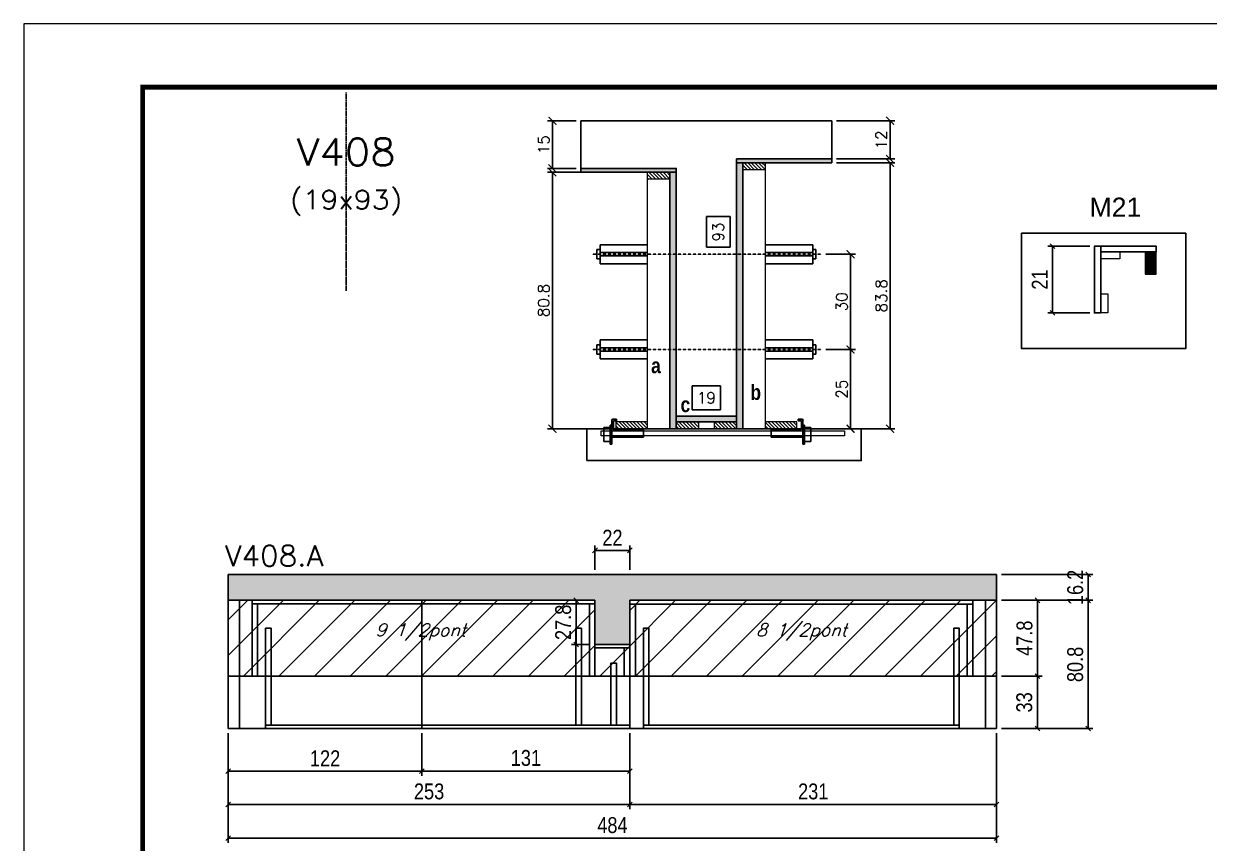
# Model space of a CAD drawing. Extents: x 137137 to 143418, y 10464 to 34486.
# Drawn here: x 140334 to 141081, y 25929 to 26446 of the extents above; entities that cross this region are included whole.
import ezdxf
from ezdxf.enums import TextEntityAlignment as Align

# ---------------------------------------------------------------- set-up
doc = ezdxf.new("R2010")
doc.units = 0
doc.linetypes.add('DASHED', pattern=[0.75, 0.5, -0.25])
doc.linetypes.add('HIDDEN', pattern=[0.375, 0.25, -0.125])
for name, color, linetype in [('5', 5, 'Continuous'), ('barrote', 251, 'Continuous'), ('COTA', 241, 'Continuous'), ('Cota Seção (2x)', 4, 'Continuous'), ('detalhes', 4, 'Continuous'), ('Painéis', 200, 'Continuous'), ('presilha', 1, 'Continuous'), ('Reaproveitamento', 251, 'Continuous'), ('SARR_2.2x7', 40, 'Continuous'), ('SARR_3.5x7', 81, 'Continuous'), ('TENSOR', 3, 'Continuous'), ('texto', 7, 'Continuous'), ('Texto de Titulo', 7, 'Continuous'), ('Texto Qtd Sarr', 242, 'Continuous')]:
    doc.layers.add(name, color=color, linetype=linetype)
for name, color, linetype, lineweight in [('CONCRETO', 251, 'Continuous', 25), ('Folhas', 255, 'Continuous', 9), ('Hachura', 251, 'Continuous', 9), ('Madeira', 126, 'Continuous', 18), ('Sarr 2.2x7', 40, 'Continuous', 9), ('SARRAFO DE PRESSAO', 251, 'DASHED', 9), ('SCO-___-LAJ', 2, 'Continuous', 0), ('Texto Seção', 7, 'Continuous', 15)]:
    doc.layers.add(name, color=color, linetype=linetype, lineweight=lineweight)
doc.styles.add('COTA TECNICA', font='techl___.ttf', dxfattribs={"height": 10})
doc.styles.add('REGUA-120', font='ROMANS.shx', dxfattribs={"height": 15})
doc.styles.add('Romans', font='romans.shx')
doc.styles.get("Standard").update_dxf_attribs({"font": 'arial.ttf'})
doc.styles.add('TECNICA', font='techb___.ttf', dxfattribs={"height": 10})
doc.dimstyles.new('Cota Seção (2x)', dxfattribs={"dimtxt": 7, "dimasz": 5, "dimexe": 3, "dimexo": 3, "dimgap": 2, "dimtad": 3, "dimdec": 1, "dimlfac": 0.5, "dimzin": 12, "dimdsep": 46, "dimtxsty": 'Romans', "dimblk": 'ARCHTICK', "dimcen": 0, "dimclrd": 4, "dimclre": 4, "dimclrt": 1, "dimadec": 1, "dimazin": 3, "dimtfac": 1, "dimtdec": 1, "dimtmove": 0, "dimatfit": 3, "dimldrblk": 'OBLIQUE', "dimfxl": 1, "dimtolj": 1, "dimtzin": 12, "dimarcsym": 0})
doc.dimstyles.new('Cota Seção interna', dxfattribs={"dimtxt": 7, "dimasz": 6, "dimexe": 0.18, "dimexo": 2, "dimgap": -4, "dimtad": 3, "dimdec": 1, "dimlfac": 0.5, "dimzin": 12, "dimdsep": 46, "dimtxsty": 'Romans', "dimblk": 'ARCHTICK', "dimcen": 0.09, "dimse1": 1, "dimse2": 1, "dimsd1": 1, "dimsd2": 1, "dimclrd": 180, "dimclre": 5, "dimclrt": 1, "dimadec": 0, "dimazin": 3, "dimtfac": 1, "dimtdec": 1, "dimtofl": 0, "dimtmove": 0, "dimatfit": 3, "dimldrblk": 'ARCHTICK', "dimfxl": 1, "dimtolj": 1, "dimtzin": 0, "dimarcsym": 0})
doc.dimstyles.new('PAINEL', dxfattribs={"dimtxt": 10, "dimasz": 3, "dimexe": 3, "dimexo": 3, "dimgap": 3, "dimtad": 1, "dimdec": 1, "dimzin": 12, "dimdsep": 46, "dimtxsty": 'COTA TECNICA', "dimblk1": 'OBLIQUE', "dimblk2": 'OBLIQUE', "dimsah": 1, "dimcen": 0.9, "dimclrd": 4, "dimclre": 4, "dimclrt": 240, "dimadec": 1, "dimazin": 3, "dimtfac": 1, "dimtdec": 1, "dimtmove": 0, "dimatfit": 3, "dimfxl": 1, "dimtolj": 1, "dimtzin": 12, "dimarcsym": 0})
pattern_1 = [(45, (1507.235, 18.421), (-11.2253202, 11.2253202), [])]

# ---------------------------------------------------------------- blocks, each defined once
blk = doc.blocks.new('9999999999')
at = {"layer": 'Folhas'}
blk.add_lwpolyline([(98138.98, 34190.21), (99623.98, 34190.21), (99623.98, 35240.21), (98138.98, 35240.21)], close=True, dxfattribs=at)
at = {"layer": 'Folhas', "color": 30, "const_width": 3}
blk.add_lwpolyline([(98213.98, 34230.21), (99583.98, 34230.21), (99583.98, 35200.21), (98213.98, 35200.21)], close=True, dxfattribs=at)
blk = doc.blocks.new('titulo1')
at = {"layer": 'Defpoints', "color": 252, "linetype": 'HIDDEN', "ltscale": 2}
blk.add_line((0, 0), (0, 125), dxfattribs=at)
at = {"layer": 'Defpoints', "style": 'Romans', "oblique": 15}
blk.add_attdef('FOLHA', text='', height=10, dxfattribs=at).set_placement((0, 15.58), align=Align.MIDDLE_CENTER)
at = {"layer": 'Texto Qtd Sarr', "color": 3, "style": 'Romans', "oblique": 15}
for tag, height, p in [('TITULO', 17, (0, 71.45)), ('SEÇÃO', 12, (0, 41.55))]:
    blk.add_attdef(tag, text='', height=height, dxfattribs=at).set_placement(p, align=Align.MIDDLE_CENTER)
blk = doc.blocks.new('_ArchTick')
at = {"color": 0, "linetype": 'ByBlock', "const_width": 0.15}
blk.add_lwpolyline([(-0.5, -0.5), (0.5, 0.5)], dxfattribs=at)
blk = doc.blocks.new('*D768')
at = {"layer": 'COTA', "color": 4, "lineweight": -2, "transparency": 16777216}
for p, q in [((140846.31, 26358.13), (140883.02, 26358.13)), ((140880.02, 26190.53), (140880.02, 26358.13)), ((140828.71, 26190.53), (140883.02, 26190.53))]:
    blk.add_line(p, q, dxfattribs=at)
at = {"layer": 'Defpoints', "color": 0, "transparency": 16777216}
for p in [(140843.31, 26358.13), (140880.02, 26358.13), (140825.71, 26190.53)]:
    blk.add_point(p, dxfattribs=at)
at = {"layer": 'COTA', "color": 4, "lineweight": -2, "transparency": 16777216, "xscale": 5, "yscale": 5, "zscale": 5}
for p, rotation in [((140880.02, 26358.13), 90), ((140880.02, 26190.53), 270)]:
    blk.add_blockref('_ArchTick', p, dxfattribs=dict(at, rotation=rotation))
at = {"layer": 'COTA', "color": 1, "transparency": 16777216, "insert": (140874.52, 26274.33), "char_height": 7, "attachment_point": 5, "rotation": 90, "style": 'Romans'}
blk.add_mtext('\\A1;83.8', dxfattribs=at)
blk = doc.blocks.new('_Oblique')
at = {"color": 0, "linetype": 'ByBlock', "lineweight": -2}
blk.add_line((-0.5, -0.5), (0.5, 0.5), dxfattribs=at)
blk = doc.blocks.new('*D769')
at = {"layer": 'COTA', "color": 4, "lineweight": -2, "transparency": 16777216}
for p, q in [((140846.31, 26384.53), (140883.02, 26384.53)), ((140880.02, 26360.53), (140880.02, 26384.53)), ((140846.31, 26360.53), (140883.02, 26360.53))]:
    blk.add_line(p, q, dxfattribs=at)
at = {"layer": 'Defpoints', "color": 0, "transparency": 16777216}
for p in [(140843.31, 26384.53), (140880.02, 26384.53), (140843.31, 26360.53)]:
    blk.add_point(p, dxfattribs=at)
at = {"layer": 'COTA', "color": 4, "lineweight": -2, "transparency": 16777216, "xscale": 5, "yscale": 5, "zscale": 5}
for p, rotation in [((140880.02, 26384.53), 90), ((140880.02, 26360.53), 270)]:
    blk.add_blockref('_ArchTick', p, dxfattribs=dict(at, rotation=rotation))
at = {"layer": 'COTA', "color": 1, "transparency": 16777216, "insert": (140874.52, 26372.53), "char_height": 7, "attachment_point": 5, "rotation": 90, "style": 'Romans'}
blk.add_mtext('\\A1;12', dxfattribs=at)
blk = doc.blocks.new('*D770')
at = {"layer": 'Cota Seção (2x)', "color": 180, "lineweight": -2, "transparency": 16777216}
for p, q in [((140779.31, 26324.2), (140764.31, 26324.2)), ((140764.31, 26324.2), (140764.31, 26304.86)), ((140779.31, 26304.86), (140779.31, 26324.2)), ((140764.31, 26304.86), (140779.31, 26304.86))]:
    blk.add_line(p, q, dxfattribs=at)
at = {"layer": 'Defpoints', "color": 0, "transparency": 16777216}
for p in [(140783.31, 26384.53), (140783.31, 26384.53), (140783.31, 26198.53)]:
    blk.add_point(p, dxfattribs=at)
at = {"layer": 'Cota Seção (2x)', "color": 1, "transparency": 16777216, "insert": (140771.81, 26314.53), "char_height": 7, "attachment_point": 5, "rotation": 90, "style": 'Romans'}
blk.add_mtext('\\A1;93', dxfattribs=at)
blk = doc.blocks.new('PRESILHA METÁLICA 1')
at = {"layer": 'presilha'}
for p, q in [((0, 13), (6, 13)), ((0, 13), (0, 0)), ((6, 15.5), (7.5, 15.5)), ((6, -2.5), (6, 15.5)), ((6, 13), (6, 0)), ((7.5, 10.6), (7.5, 19.9)), ((7.5, 15.5), (7.5, -2.5)), ((12, 21), (8.6, 21)), ((9, 11.6), (9, 18.9)), ((12, 19.5), (9.6, 19.5)), ((12, 21), (12, 19.5)), ((6, 0), (0, 0)), ((37.5, 4.1), (7.5, 4.1)), ((37.5, 11), (9.6, 11)), ((37.5, 11), (37.5, 4.1)), ((7.5, -2.5), (6, -2.5))]:
    blk.add_line(p, q, dxfattribs=at)
for centre, radius, start, end in [((8.6, 19.9), 1.14, 90, 180), ((9.6, 18.9), 0.57, 90, 180), ((9.6, 11.6), 0.57, 180, 270)]:
    blk.add_arc(centre, radius, start, end, dxfattribs=at)
blk = doc.blocks.new('*D771')
at = {"layer": 'Cota Seção (2x)', "color": 180, "lineweight": -2, "transparency": 16777216}
for p, q in [((140773.31, 26217.53), (140755.31, 26217.53)), ((140755.31, 26217.53), (140755.31, 26202.53)), ((140773.31, 26202.53), (140773.31, 26217.53)), ((140755.31, 26202.53), (140773.31, 26202.53))]:
    blk.add_line(p, q, dxfattribs=at)
at = {"layer": 'Defpoints', "color": 0, "transparency": 16777216}
for p in [(140783.31, 26198.53), (140745.31, 26190.53), (140783.31, 26190.53)]:
    blk.add_point(p, dxfattribs=at)
at = {"layer": 'Cota Seção (2x)', "color": 1, "transparency": 16777216, "insert": (140764.31, 26210.03), "char_height": 7, "attachment_point": 5, "style": 'Romans'}
blk.add_mtext('\\A1;19', dxfattribs=at)
blk = doc.blocks.new('*D772')
at = {"layer": 'COTA', "color": 4, "lineweight": -2, "transparency": 16777216}
for p, q in [((140724.31, 26352.13), (140664.33, 26352.13)), ((140667.33, 26352.13), (140667.33, 26190.53)), ((140724.31, 26190.53), (140664.33, 26190.53))]:
    blk.add_line(p, q, dxfattribs=at)
at = {"layer": 'Defpoints', "color": 0, "transparency": 16777216}
for p in [(140727.31, 26352.13), (140667.33, 26190.53), (140727.31, 26190.53)]:
    blk.add_point(p, dxfattribs=at)
at = {"layer": 'COTA', "color": 4, "lineweight": -2, "transparency": 16777216, "xscale": 5, "yscale": 5, "zscale": 5}
for p, rotation in [((140667.33, 26352.13), 90), ((140667.33, 26190.53), 270)]:
    blk.add_blockref('_ArchTick', p, dxfattribs=dict(at, rotation=rotation))
at = {"layer": 'COTA', "color": 1, "transparency": 16777216, "insert": (140661.83, 26271.33), "char_height": 7, "attachment_point": 5, "rotation": 90, "style": 'Romans'}
blk.add_mtext('\\A1;80.8', dxfattribs=at)
blk = doc.blocks.new('*D773')
at = {"layer": 'COTA', "color": 4, "lineweight": -2, "transparency": 16777216}
for p, q in [((140839.61, 26240.5), (140858.16, 26240.5)), ((140855.16, 26240.5), (140855.16, 26190.53)), ((140839.61, 26190.53), (140858.16, 26190.53))]:
    blk.add_line(p, q, dxfattribs=at)
at = {"layer": 'Defpoints', "color": 0, "transparency": 16777216}
for p in [(140836.61, 26240.5), (140836.61, 26190.53), (140855.16, 26190.53)]:
    blk.add_point(p, dxfattribs=at)
at = {"layer": 'COTA', "color": 4, "lineweight": -2, "transparency": 16777216, "xscale": 5, "yscale": 5, "zscale": 5}
for p, rotation in [((140855.16, 26240.5), 90), ((140855.16, 26190.53), 270)]:
    blk.add_blockref('_ArchTick', p, dxfattribs=dict(at, rotation=rotation))
at = {"layer": 'COTA', "color": 1, "transparency": 16777216, "insert": (140849.66, 26215.51), "char_height": 7, "attachment_point": 5, "rotation": 90, "style": 'Romans'}
blk.add_mtext('\\A1;25', dxfattribs=at)
blk = doc.blocks.new('*D731')
at = {"layer": 'COTA', "color": 4, "linetype": 'ByBlock', "lineweight": -2, "transparency": 16777216}
for p, q in [((140463.13, 25998.65), (140463.13, 25971.84)), ((140585.13, 25998.65), (140585.13, 25971.84)), ((140463.13, 25974.84), (140585.13, 25974.84))]:
    blk.add_line(p, q, dxfattribs=at)
at = {"layer": 'Defpoints', "color": 0, "linetype": 'ByBlock', "transparency": 16777216}
for p in [(140463.13, 26001.65), (140585.13, 26001.65), (140585.13, 25974.84)]:
    blk.add_point(p, dxfattribs=at)
at = {"layer": 'COTA', "color": 4, "linetype": 'ByBlock', "lineweight": -2, "transparency": 16777216, "xscale": 3, "yscale": 3, "zscale": 3, "rotation": 180}
blk.add_blockref('_Oblique', (140463.13, 25974.84), dxfattribs=at)
at = {"layer": 'COTA', "color": 4, "linetype": 'ByBlock', "lineweight": -2, "transparency": 16777216, "xscale": 3, "yscale": 3, "zscale": 3}
blk.add_blockref('_Oblique', (140585.13, 25974.84), dxfattribs=at)
at = {"layer": 'COTA', "color": 240, "linetype": 'ByBlock', "transparency": 16777216, "insert": (140524.13, 25982.9), "char_height": 10, "attachment_point": 5, "style": 'COTA TECNICA'}
blk.add_mtext('\\A1;122', dxfattribs=at)
blk = doc.blocks.new('*D732')
at = {"layer": 'COTA', "color": 4, "linetype": 'ByBlock', "lineweight": -2, "transparency": 16777216}
for p, q in [((140585.13, 25998.65), (140585.13, 25971.84)), ((140716.13, 25998.65), (140716.13, 25971.84)), ((140585.13, 25974.84), (140716.13, 25974.84))]:
    blk.add_line(p, q, dxfattribs=at)
at = {"layer": 'Defpoints', "color": 0, "linetype": 'ByBlock', "transparency": 16777216}
for p in [(140585.13, 26001.65), (140716.13, 26001.65), (140716.13, 25974.84)]:
    blk.add_point(p, dxfattribs=at)
at = {"layer": 'COTA', "color": 4, "linetype": 'ByBlock', "lineweight": -2, "transparency": 16777216, "xscale": 3, "yscale": 3, "zscale": 3, "rotation": 180}
blk.add_blockref('_Oblique', (140585.13, 25974.84), dxfattribs=at)
at = {"layer": 'COTA', "color": 4, "linetype": 'ByBlock', "lineweight": -2, "transparency": 16777216, "xscale": 3, "yscale": 3, "zscale": 3}
blk.add_blockref('_Oblique', (140716.13, 25974.84), dxfattribs=at)
at = {"layer": 'COTA', "color": 240, "linetype": 'ByBlock', "transparency": 16777216, "insert": (140650.63, 25983.06), "char_height": 10, "attachment_point": 5, "style": 'COTA TECNICA'}
blk.add_mtext('\\A1;131', dxfattribs=at)
blk = doc.blocks.new('*D733')
at = {"layer": 'COTA', "color": 4, "linetype": 'ByBlock', "lineweight": -2, "transparency": 16777216}
for p, q in [((140716.13, 25998.65), (140716.13, 25950.75)), ((140947.13, 25998.65), (140947.13, 25950.75)), ((140947.13, 25953.75), (140716.13, 25953.75))]:
    blk.add_line(p, q, dxfattribs=at)
at = {"layer": 'Defpoints', "color": 0, "linetype": 'ByBlock', "transparency": 16777216}
for p in [(140716.13, 26001.65), (140947.13, 26001.65), (140716.13, 25953.75)]:
    blk.add_point(p, dxfattribs=at)
at = {"layer": 'COTA', "color": 4, "linetype": 'ByBlock', "lineweight": -2, "transparency": 16777216, "xscale": 3, "yscale": 3, "zscale": 3, "rotation": 180}
blk.add_blockref('_Oblique', (140716.13, 25953.75), dxfattribs=at)
at = {"layer": 'COTA', "color": 4, "linetype": 'ByBlock', "lineweight": -2, "transparency": 16777216, "xscale": 3, "yscale": 3, "zscale": 3}
blk.add_blockref('_Oblique', (140947.13, 25953.75), dxfattribs=at)
at = {"layer": 'COTA', "color": 240, "linetype": 'ByBlock', "transparency": 16777216, "insert": (140831.63, 25961.97), "char_height": 10, "attachment_point": 5, "style": 'COTA TECNICA'}
blk.add_mtext('\\A1;231', dxfattribs=at)
blk = doc.blocks.new('*D734')
at = {"layer": 'COTA', "color": 4, "linetype": 'ByBlock', "lineweight": -2, "transparency": 16777216}
for p, q in [((140694.13, 26101.65), (140694.13, 26116.9)), ((140716.13, 26101.65), (140716.13, 26116.9)), ((140694.13, 26113.9), (140716.13, 26113.9))]:
    blk.add_line(p, q, dxfattribs=at)
at = {"layer": 'Defpoints', "color": 0, "linetype": 'ByBlock', "transparency": 16777216}
for p in [(140716.13, 26113.9), (140694.13, 26098.65), (140716.13, 26098.65)]:
    blk.add_point(p, dxfattribs=at)
at = {"layer": 'COTA', "color": 4, "linetype": 'ByBlock', "lineweight": -2, "transparency": 16777216, "xscale": 3, "yscale": 3, "zscale": 3, "rotation": 180}
blk.add_blockref('_Oblique', (140694.13, 26113.9), dxfattribs=at)
at = {"layer": 'COTA', "color": 4, "linetype": 'ByBlock', "lineweight": -2, "transparency": 16777216, "xscale": 3, "yscale": 3, "zscale": 3}
blk.add_blockref('_Oblique', (140716.13, 26113.9), dxfattribs=at)
at = {"layer": 'COTA', "color": 240, "linetype": 'ByBlock', "transparency": 16777216, "insert": (140705.13, 26121.9), "char_height": 10, "attachment_point": 5, "style": 'COTA TECNICA'}
blk.add_mtext('\\A1;22', dxfattribs=at)
blk = doc.blocks.new('*D735')
at = {"layer": 'COTA', "color": 4, "linetype": 'ByBlock', "lineweight": -2, "transparency": 16777216}
for p, q in [((140691.13, 26082.45), (140679.26, 26082.45)), ((140682.26, 26082.45), (140682.26, 26054.65)), ((140691.13, 26054.65), (140679.26, 26054.65))]:
    blk.add_line(p, q, dxfattribs=at)
at = {"layer": 'Defpoints', "color": 0, "linetype": 'ByBlock', "transparency": 16777216}
for p in [(140694.13, 26082.45), (140682.26, 26054.65), (140694.13, 26054.65)]:
    blk.add_point(p, dxfattribs=at)
at = {"layer": 'COTA', "color": 4, "linetype": 'ByBlock', "lineweight": -2, "transparency": 16777216, "xscale": 3, "yscale": 3, "zscale": 3}
for p, rotation in [((140682.26, 26082.45), 90), ((140682.26, 26054.65), 270)]:
    blk.add_blockref('_Oblique', p, dxfattribs=dict(at, rotation=rotation))
at = {"layer": 'COTA', "color": 240, "linetype": 'ByBlock', "transparency": 16777216, "insert": (140674.16, 26068.55), "char_height": 10, "attachment_point": 5, "rotation": 90, "style": 'COTA TECNICA'}
blk.add_mtext('\\A1;27.8', dxfattribs=at)
blk = doc.blocks.new('*D736')
at = {"layer": 'COTA', "color": 4, "linetype": 'ByBlock', "lineweight": -2, "transparency": 16777216}
for p, q in [((140950.13, 26082.45), (140975.82, 26082.45)), ((140972.82, 26082.45), (140972.82, 26034.65)), ((140950.13, 26034.65), (140975.82, 26034.65))]:
    blk.add_line(p, q, dxfattribs=at)
at = {"layer": 'Defpoints', "color": 0, "linetype": 'ByBlock', "transparency": 16777216}
for p in [(140947.13, 26082.45), (140947.13, 26034.65), (140972.82, 26034.65)]:
    blk.add_point(p, dxfattribs=at)
at = {"layer": 'COTA', "color": 4, "linetype": 'ByBlock', "lineweight": -2, "transparency": 16777216, "xscale": 3, "yscale": 3, "zscale": 3}
for p, rotation in [((140972.82, 26082.45), 90), ((140972.82, 26034.65), 270)]:
    blk.add_blockref('_Oblique', p, dxfattribs=dict(at, rotation=rotation))
at = {"layer": 'COTA', "color": 240, "linetype": 'ByBlock', "transparency": 16777216, "insert": (140964.73, 26058.55), "char_height": 10, "attachment_point": 5, "rotation": 90, "style": 'COTA TECNICA'}
blk.add_mtext('\\A1;47.8', dxfattribs=at)
blk = doc.blocks.new('*D742')
at = {"layer": 'COTA', "color": 4, "linetype": 'ByBlock', "lineweight": -2, "transparency": 16777216}
for p, q in [((140463.13, 25998.65), (140463.13, 25929.64)), ((140947.13, 25998.65), (140947.13, 25929.64)), ((140463.13, 25932.64), (140947.13, 25932.64))]:
    blk.add_line(p, q, dxfattribs=at)
at = {"layer": 'Defpoints', "color": 0, "linetype": 'ByBlock', "transparency": 16777216}
for p in [(140463.13, 26001.65), (140947.13, 26001.65), (140947.13, 25932.64)]:
    blk.add_point(p, dxfattribs=at)
at = {"layer": 'COTA', "color": 4, "linetype": 'ByBlock', "lineweight": -2, "transparency": 16777216, "xscale": 3, "yscale": 3, "zscale": 3, "rotation": 180}
blk.add_blockref('_Oblique', (140463.13, 25932.64), dxfattribs=at)
at = {"layer": 'COTA', "color": 4, "linetype": 'ByBlock', "lineweight": -2, "transparency": 16777216, "xscale": 3, "yscale": 3, "zscale": 3}
blk.add_blockref('_Oblique', (140947.13, 25932.64), dxfattribs=at)
at = {"layer": 'COTA', "color": 240, "linetype": 'ByBlock', "transparency": 16777216, "insert": (140705.13, 25940.74), "char_height": 10, "attachment_point": 5, "style": 'COTA TECNICA'}
blk.add_mtext('\\A1;484', dxfattribs=at)
blk = doc.blocks.new('*D755')
at = {"layer": 'COTA', "color": 4, "linetype": 'ByBlock', "lineweight": -2, "transparency": 16777216}
for p, q in [((140463.13, 25998.65), (140463.13, 25950.75)), ((140716.13, 25998.65), (140716.13, 25950.75)), ((140463.13, 25953.75), (140716.13, 25953.75))]:
    blk.add_line(p, q, dxfattribs=at)
at = {"layer": 'Defpoints', "color": 0, "linetype": 'ByBlock', "transparency": 16777216}
for p in [(140463.13, 26001.65), (140716.13, 26001.65), (140716.13, 25953.75)]:
    blk.add_point(p, dxfattribs=at)
at = {"layer": 'COTA', "color": 4, "linetype": 'ByBlock', "lineweight": -2, "transparency": 16777216, "xscale": 3, "yscale": 3, "zscale": 3, "rotation": 180}
blk.add_blockref('_Oblique', (140463.13, 25953.75), dxfattribs=at)
at = {"layer": 'COTA', "color": 4, "linetype": 'ByBlock', "lineweight": -2, "transparency": 16777216, "xscale": 3, "yscale": 3, "zscale": 3}
blk.add_blockref('_Oblique', (140716.13, 25953.75), dxfattribs=at)
at = {"layer": 'COTA', "color": 240, "linetype": 'ByBlock', "transparency": 16777216, "insert": (140589.63, 25961.97), "char_height": 10, "attachment_point": 5, "style": 'COTA TECNICA'}
blk.add_mtext('\\A1;253', dxfattribs=at)
blk = doc.blocks.new('*D782')
at = {"layer": 'Defpoints', "color": 0, "linetype": 'ByBlock', "transparency": 16777216}
for p in [(141008.77, 26305.56), (140982.33, 26263.56), (141008.77, 26263.56)]:
    blk.add_point(p, dxfattribs=at)
at = {"layer": 'Sarr 2.2x7', "color": 4, "linetype": 'ByBlock', "lineweight": -2, "transparency": 16777216}
for p, q in [((141005.77, 26305.56), (140979.33, 26305.56)), ((140982.33, 26305.56), (140982.33, 26263.56)), ((141005.77, 26263.56), (140979.33, 26263.56))]:
    blk.add_line(p, q, dxfattribs=at)
at = {"layer": 'Sarr 2.2x7', "color": 4, "linetype": 'ByBlock', "lineweight": -2, "transparency": 16777216, "xscale": 3, "yscale": 3, "zscale": 3}
for p, rotation in [((140982.33, 26305.56), 90), ((140982.33, 26263.56), 270)]:
    blk.add_blockref('_Oblique', p, dxfattribs=dict(at, rotation=rotation))
at = {"layer": 'Sarr 2.2x7', "color": 240, "linetype": 'ByBlock', "transparency": 16777216, "insert": (140974.27, 26284.56), "char_height": 10, "attachment_point": 5, "rotation": 90, "style": 'COTA TECNICA'}
blk.add_mtext('\\A1;21', dxfattribs=at)
blk = doc.blocks.new('*D1084')
at = {"layer": 'COTA', "color": 4, "lineweight": -2, "ltscale": 25, "transparency": 16777216}
for p, q in [((140950.13, 26098.65), (141007.79, 26098.65)), ((141004.79, 26082.45), (141004.79, 26098.65)), ((140950.13, 26082.45), (141007.79, 26082.45))]:
    blk.add_line(p, q, dxfattribs=at)
at = {"layer": 'Defpoints', "color": 0, "ltscale": 25, "transparency": 16777216}
for p in [(140947.13, 26098.65), (141004.79, 26098.65), (140947.13, 26082.45)]:
    blk.add_point(p, dxfattribs=at)
at = {"layer": 'COTA', "color": 4, "lineweight": -2, "ltscale": 25, "transparency": 16777216, "xscale": 3, "yscale": 3, "zscale": 3}
for p, rotation in [((141004.79, 26098.65), 90), ((141004.79, 26082.45), 270)]:
    blk.add_blockref('_Oblique', p, dxfattribs=dict(at, rotation=rotation))
at = {"layer": 'COTA', "color": 240, "ltscale": 25, "transparency": 16777216, "insert": (140996.69, 26090.55), "char_height": 10, "attachment_point": 5, "rotation": 90, "style": 'COTA TECNICA'}
blk.add_mtext('\\A1;16.2', dxfattribs=at)
blk = doc.blocks.new('*D1086')
at = {"layer": 'COTA', "color": 4, "lineweight": -2, "transparency": 16777216}
for p, q in [((140682.31, 26384.53), (140664.33, 26384.53)), ((140667.33, 26354.53), (140667.33, 26384.53)), ((140682.31, 26354.53), (140664.33, 26354.53))]:
    blk.add_line(p, q, dxfattribs=at)
at = {"layer": 'Defpoints', "color": 0, "transparency": 16777216}
for p in [(140667.33, 26384.53), (140685.31, 26384.53), (140685.31, 26354.53)]:
    blk.add_point(p, dxfattribs=at)
at = {"layer": 'COTA', "color": 4, "lineweight": -2, "transparency": 16777216, "xscale": 5, "yscale": 5, "zscale": 5}
for p, rotation in [((140667.33, 26384.53), 90), ((140667.33, 26354.53), 270)]:
    blk.add_blockref('_ArchTick', p, dxfattribs=dict(at, rotation=rotation))
at = {"layer": 'COTA', "color": 1, "transparency": 16777216, "insert": (140661.83, 26369.53), "char_height": 7, "attachment_point": 5, "rotation": 90, "style": 'Romans'}
blk.add_mtext('\\A1;15', dxfattribs=at)
blk = doc.blocks.new('*D1185')
at = {"layer": 'COTA', "color": 4, "lineweight": -2, "transparency": 16777216}
for p, q in [((140839.61, 26300.5), (140858.16, 26300.5)), ((140855.16, 26300.5), (140855.16, 26240.5)), ((140839.61, 26240.5), (140858.16, 26240.5))]:
    blk.add_line(p, q, dxfattribs=at)
at = {"layer": 'Defpoints', "color": 0, "transparency": 16777216}
for p in [(140836.61, 26300.5), (140836.61, 26240.5), (140855.16, 26240.5)]:
    blk.add_point(p, dxfattribs=at)
at = {"layer": 'COTA', "color": 4, "lineweight": -2, "transparency": 16777216, "xscale": 5, "yscale": 5, "zscale": 5}
for p, rotation in [((140855.16, 26300.5), 90), ((140855.16, 26240.5), 270)]:
    blk.add_blockref('_ArchTick', p, dxfattribs=dict(at, rotation=rotation))
at = {"layer": 'COTA', "color": 1, "transparency": 16777216, "insert": (140849.66, 26270.5), "char_height": 7, "attachment_point": 5, "rotation": 90, "style": 'Romans'}
blk.add_mtext('\\A1;30', dxfattribs=at)
blk = doc.blocks.new('*D1188')
at = {"layer": 'COTA', "color": 4, "lineweight": -2, "ltscale": 25, "transparency": 16777216}
for p, q in [((140950.13, 26034.65), (140975.82, 26034.65)), ((140972.82, 26001.65), (140972.82, 26034.65)), ((140950.13, 26001.65), (140975.82, 26001.65))]:
    blk.add_line(p, q, dxfattribs=at)
at = {"layer": 'Defpoints', "color": 0, "ltscale": 25, "transparency": 16777216}
for p in [(140947.13, 26034.65), (140972.82, 26034.65), (140947.13, 26001.65)]:
    blk.add_point(p, dxfattribs=at)
at = {"layer": 'COTA', "color": 4, "lineweight": -2, "ltscale": 25, "transparency": 16777216, "xscale": 3, "yscale": 3, "zscale": 3}
for p, rotation in [((140972.82, 26034.65), 90), ((140972.82, 26001.65), 270)]:
    blk.add_blockref('_Oblique', p, dxfattribs=dict(at, rotation=rotation))
at = {"layer": 'COTA', "color": 240, "ltscale": 25, "transparency": 16777216, "insert": (140964.6, 26018.15), "char_height": 10, "attachment_point": 5, "rotation": 90, "style": 'COTA TECNICA'}
blk.add_mtext('\\A1;33', dxfattribs=at)
blk = doc.blocks.new('*D1189')
at = {"layer": 'COTA', "color": 4, "lineweight": -2, "ltscale": 25, "transparency": 16777216}
for p, q in [((140950.13, 26082.45), (141007.79, 26082.45)), ((141004.79, 26001.65), (141004.79, 26082.45)), ((140950.13, 26001.65), (141007.79, 26001.65))]:
    blk.add_line(p, q, dxfattribs=at)
at = {"layer": 'Defpoints', "color": 0, "ltscale": 25, "transparency": 16777216}
for p in [(140947.13, 26082.45), (141004.79, 26082.45), (140947.13, 26001.65)]:
    blk.add_point(p, dxfattribs=at)
at = {"layer": 'COTA', "color": 4, "lineweight": -2, "ltscale": 25, "transparency": 16777216, "xscale": 3, "yscale": 3, "zscale": 3}
for p, rotation in [((141004.79, 26082.45), 90), ((141004.79, 26001.65), 270)]:
    blk.add_blockref('_Oblique', p, dxfattribs=dict(at, rotation=rotation))
at = {"layer": 'COTA', "color": 240, "ltscale": 25, "transparency": 16777216, "insert": (140996.67, 26042.05), "char_height": 10, "attachment_point": 5, "rotation": 90, "style": 'COTA TECNICA'}
blk.add_mtext('\\A1;80.8', dxfattribs=at)

msp = doc.modelspace()

# ---------------------------------------------------------------- hatches: boundary and pattern name
at = {"layer": 'COTA', "linetype": 'ByBlock'}
h = msp.add_hatch(dxfattribs=at)
h.set_pattern_fill('AR-CONC', color=256, scale=0.03)
h.set_pattern_definition([(50, (-51.909, 0), (5.46554007, -0.47817257), [0.5715, -6.2865]), (355, (-51.909, 0), (-1.05730264, 5.73170536), [0.4572, -5.02921753]), (100.4514447, (-51.4535, -0.04), (4.40823741, 5.25353256), [0.48570026, -5.34270734]), (46.1842, (-51.909, 1.524), (8.13237123, -1.26126984), [0.85725, -9.42975]), (96.6355576, (-51.231, 1.419), (7.122124, 7.42278374), [0.7285507, -8.01406824]), (351.184151, (-51.909, 1.524), (7.122124, 7.42278374), [0.685799, -7.54379196]), (21, (-51.147, 1.143), (4.54843174, -3.06795595), [0.5715, -6.2865]), (326, (-51.147, 1.143), (1.85406085, 5.52563898), [0.4572, -5.0292]), (71.451445, (-50.768, 0.8873), (6.40249258, 2.45768307), [0.48570026, -5.34269813]), (37.5, (-51.909, 0), (0.092658098, 2.536651166), [0, -4.96824, 0, -5.1054, 0, -5.04825]), (7.5, (-51.909, 0), (2.004589875, 3.005417245), [0, -2.91084, 0, -4.85394, 0, -1.92405]), (327.5, (-53.6082, 0), (4.067717855, -0.17186232), [0, -1.905, 0, -5.9436, 0, -7.8867]), (317.5, (-54.3702, 0), (4.44387544, 0.76279473), [0, -2.4765, 0, -3.94716, 0, -5.6007])])
h.paths.add_polyline_path([(140694.13, 26054.65), (140716.13, 26054.65), (140716.13, 26082.45), (140947.13, 26082.45), (140947.13, 26098.65), (140463.13, 26098.65), (140463.13, 26082.45), (140694.13, 26082.45)])
at = {"layer": 'Hachura'}
h = msp.add_hatch(color=256, dxfattribs=at)
h.dxf.hatch_style = 1
h.paths.add_polyline_path([(140783.31, 26358.13), (140783.31, 26360.53), (140843.31, 26360.53), (140843.31, 26358.13)])
h = msp.add_hatch(color=256, dxfattribs=at)
h.dxf.hatch_style = 1
h.paths.add_polyline_path([(140787.31, 26358.13), (140783.31, 26358.13), (140783.31, 26190.53), (140787.31, 26190.53)])
h = msp.add_hatch(dxfattribs=at)
h.set_pattern_fill('ANSI31', color=256, scale=0.5, angle=270, style=0)
h.set_pattern_definition([(315, (163693.126, 18050.4858), (1.12253202, 1.12253202), [])])
h.paths.add_polyline_path([(140787.31, 26353.73), (140787.31, 26358.13), (140801.31, 26358.13), (140801.31, 26353.73)])
h = msp.add_hatch(color=256, dxfattribs=at)
h.dxf.hatch_style = 1
h.paths.add_polyline_path([(140685.31, 26352.13), (140685.31, 26354.53), (140745.31, 26354.53), (140745.31, 26352.13)])
h = msp.add_hatch(dxfattribs=at)
h.set_pattern_fill('ANSI31', color=256, scale=0.5, angle=270, style=0)
h.set_pattern_definition([(315, (163633.126, 18044.4858), (1.12253202, 1.12253202), [])])
h.paths.add_polyline_path([(140727.31, 26347.73), (140727.31, 26352.13), (140741.31, 26352.13), (140741.31, 26347.73)])
h = msp.add_hatch(color=256, dxfattribs=at)
h.dxf.hatch_style = 1
h.paths.add_polyline_path([(140745.31, 26352.13), (140741.31, 26352.13), (140741.31, 26190.53), (140745.31, 26190.53)])
h = msp.add_hatch(color=256, dxfattribs=at)
h.dxf.hatch_style = 1
h.paths.add_polyline_path([(140745.31, 26194.93), (140745.31, 26198.53), (140783.31, 26198.53), (140783.31, 26194.93)])
h = msp.add_hatch(dxfattribs=at)
h.set_pattern_fill('ANSI31', color=256, scale=0.5, angle=270, style=0)
h.set_pattern_definition([(315, (163599.126, 17960.8858), (1.12253202, 1.12253202), [])])
h.paths.add_polyline_path([(140727.31, 26190.53), (140727.31, 26194.93), (140707.31, 26194.93), (140707.31, 26190.53)])
h = msp.add_hatch(dxfattribs=at)
h.set_pattern_fill('ANSI31', color=256, scale=0.5, angle=270, style=0)
h.set_pattern_definition([(315, (163701.928, 17960.8858), (1.12253202, 1.12253202), [])])
h.paths.add_polyline_path([(140745.31, 26190.53), (140745.31, 26194.93), (140759.31, 26194.93), (140759.31, 26190.53)])
h = msp.add_hatch(dxfattribs=at)
h.set_pattern_fill('ANSI31', color=256, scale=0.5, angle=270, style=0)
h.set_pattern_definition([(315, (163701.926, 17960.8858), (1.12253202, 1.12253202), [])])
h.paths.add_polyline_path([(140783.31, 26190.53), (140783.31, 26194.93), (140769.31, 26194.93), (140769.31, 26190.53)])
h = msp.add_hatch(dxfattribs=at)
h.set_pattern_fill('ANSI31', color=256, scale=0.5, angle=270, style=0)
h.set_pattern_definition([(315, (163693.126, 17960.8858), (1.12253202, 1.12253202), [])])
h.paths.add_polyline_path([(140821.31, 26190.53), (140821.31, 26194.93), (140801.31, 26194.93), (140801.31, 26190.53)])
at = {"layer": 'Madeira'}
h = msp.add_hatch(dxfattribs=at)
h.set_pattern_fill('ANSI31', color=256, scale=0.2, angle=270, style=0)
h.set_pattern_definition([(315, (157613.7477, 12953.82406), (0.449012806, 0.449012806), [])])
h.paths.add_polyline_path([(141047.73, 26301.95), (141040.73, 26301.95), (141040.73, 26287.95), (141047.73, 26287.95)])
at = {"layer": 'Reaproveitamento', "ltscale": 25}
h = msp.add_hatch(dxfattribs=at)
h.set_pattern_fill('ANSI31', color=256, scale=5)
h.set_pattern_definition(pattern_1)
h.paths.add_polyline_path([(140463.13, 26082.45), (140463.13, 26034.65), (140585.13, 26034.65), (140585.13, 26082.45)])
h.paths.add_polyline_path([(140547.81, 26054.47), (140615.43, 26054.47), (140620.93, 26070.45), (140553.31, 26070.45)], flags=9)
h = msp.add_hatch(dxfattribs=at)
h.set_pattern_fill('ANSI31', color=256, scale=5)
h.set_pattern_definition(pattern_1)
h.paths.add_polyline_path([(140585.13, 26082.45), (140585.13, 26034.65), (140716.13, 26034.65), (140716.13, 26054.65), (140694.13, 26054.65), (140694.13, 26082.45)])
h = msp.add_hatch(dxfattribs=at)
h.set_pattern_fill('ANSI31', color=256, scale=5)
h.set_pattern_definition(pattern_1)
h.paths.add_polyline_path([(140716.13, 26082.45), (140716.13, 26034.65), (140947.13, 26034.65), (140947.13, 26082.45)])

# ---------------------------------------------------------------- linework, layer by layer
at = {"ltscale": 3}
for p, q in [((140695.31, 26303.5), (140695.31, 26297.5)), ((140697.31, 26303.5), (140695.31, 26303.5)), ((140697.31, 26306.5), (140697.31, 26294.5)), ((140697.31, 26306.5), (140727.31, 26306.5)), ((140831.31, 26306.5), (140801.31, 26306.5)), ((140831.31, 26306.5), (140831.31, 26294.5)), ((140833.31, 26303.5), (140831.31, 26303.5)), ((140833.31, 26303.5), (140833.31, 26297.5)), ((140697.31, 26297.5), (140695.31, 26297.5)), ((140727.31, 26301.5), (140697.31, 26301.5)), ((140727.31, 26299.5), (140697.31, 26299.5)), ((140801.31, 26301.5), (140831.31, 26301.5)), ((140801.31, 26299.5), (140831.31, 26299.5)), ((140831.31, 26297.5), (140833.31, 26297.5)), ((140697.31, 26294.5), (140727.31, 26294.5)), ((140831.31, 26294.5), (140801.31, 26294.5)), ((140695.31, 26243.5), (140695.31, 26237.5)), ((140697.31, 26243.5), (140695.31, 26243.5)), ((140697.31, 26246.5), (140697.31, 26234.5)), ((140697.31, 26246.5), (140727.31, 26246.5)), ((140831.31, 26246.5), (140801.31, 26246.5)), ((140831.31, 26246.5), (140831.31, 26234.5)), ((140833.31, 26243.5), (140831.31, 26243.5)), ((140833.31, 26243.5), (140833.31, 26237.5)), ((140697.31, 26237.5), (140695.31, 26237.5)), ((140727.31, 26241.5), (140697.31, 26241.5)), ((140727.31, 26239.5), (140697.31, 26239.5)), ((140801.31, 26241.5), (140831.31, 26241.5)), ((140801.31, 26239.5), (140831.31, 26239.5)), ((140831.31, 26237.5), (140833.31, 26237.5)), ((140697.31, 26234.5), (140727.31, 26234.5)), ((140831.31, 26234.5), (140801.31, 26234.5))]:
    msp.add_line(p, q, dxfattribs=at)
at = {"linetype": 'ByBlock'}
msp.add_lwpolyline([(140962.82, 26313.71), (141066.25, 26313.71), (141066.25, 26241.09), (140962.82, 26241.09)], close=True, dxfattribs=at)
at = {"layer": 'barrote'}
msp.add_lwpolyline([(140688.94, 26170.53), (140861.91, 26170.53), (140861.91, 26190.53), (140688.94, 26190.53)], close=True, dxfattribs=at)
at = {"layer": 'CONCRETO'}
for p, q in [((140685.31, 26354.53), (140685.31, 26384.53)), ((140783.31, 26384.53), (140685.31, 26384.53)), ((140843.31, 26384.53), (140783.31, 26384.53)), ((140783.31, 26384.53), (140783.31, 26384.53)), ((140843.31, 26360.53), (140843.31, 26384.53)), ((140783.31, 26360.53), (140843.31, 26360.53)), ((140783.31, 26198.53), (140783.31, 26360.53)), ((140745.31, 26194.93), (140745.31, 26198.53)), ((140745.31, 26198.53), (140783.31, 26198.53)), ((140745.31, 26194.93), (140745.31, 26194.93))]:
    msp.add_line(p, q, dxfattribs=at)
at = {"layer": 'COTA', "linetype": 'ByBlock'}
for p, q in [((140463.13, 26098.65), (140947.13, 26098.65)), ((140463.13, 26082.45), (140463.13, 26098.65)), ((140947.13, 26082.45), (140947.13, 26098.65))]:
    msp.add_line(p, q, dxfattribs=at)
at = {"layer": 'Madeira'}
for points in [[(140787.31, 26353.73), (140787.31, 26358.13), (140801.31, 26358.13), (140801.31, 26353.73)], [(140787.31, 26358.13), (140801.31, 26358.13), (140801.31, 26190.53), (140787.31, 26190.53)], [(140727.31, 26347.73), (140727.31, 26352.13), (140741.31, 26352.13), (140741.31, 26347.73)], [(140727.31, 26352.13), (140741.31, 26352.13), (140741.31, 26190.53), (140727.31, 26190.53)], [(141047.73, 26301.95), (141040.73, 26301.95), (141040.73, 26287.95), (141047.73, 26287.95)], [(140727.31, 26190.53), (140727.31, 26194.93), (140707.31, 26194.93), (140707.31, 26190.53)], [(140745.31, 26190.53), (140745.31, 26194.93), (140759.31, 26194.93), (140759.31, 26190.53)], [(140783.31, 26190.53), (140783.31, 26194.93), (140769.31, 26194.93), (140769.31, 26190.53)], [(140821.31, 26190.53), (140821.31, 26194.93), (140801.31, 26194.93), (140801.31, 26190.53)]]:
    msp.add_lwpolyline(points, close=True, dxfattribs=at)
at = {"layer": 'Painéis', "linetype": 'ByBlock'}
for p, q in [((140463.13, 26082.45), (140694.13, 26082.45)), ((140463.13, 26082.45), (140463.13, 26001.65)), ((140585.13, 26082.45), (140585.13, 26001.65)), ((140694.13, 26054.65), (140694.13, 26082.45)), ((140716.13, 26082.45), (140947.13, 26082.45)), ((140716.13, 26082.45), (140716.13, 26001.65)), ((140947.13, 26001.65), (140947.13, 26082.45)), ((140694.13, 26054.65), (140716.13, 26054.65)), ((140463.13, 26034.65), (140716.13, 26034.65)), ((140716.13, 26034.65), (140947.13, 26034.65)), ((140463.13, 26001.65), (140947.13, 26001.65))]:
    msp.add_line(p, q, dxfattribs=at)
at = {"layer": 'Painéis'}
for points in [[(140783.31, 26358.13), (140783.31, 26360.53), (140843.31, 26360.53), (140843.31, 26358.13)], [(140787.31, 26358.13), (140783.31, 26358.13), (140783.31, 26190.53), (140787.31, 26190.53)], [(140685.31, 26352.13), (140685.31, 26354.53), (140745.31, 26354.53), (140745.31, 26352.13)], [(140745.31, 26352.13), (140741.31, 26352.13), (140741.31, 26190.53), (140745.31, 26190.53)], [(141012.77, 26263.56), (141008.77, 26263.56), (141008.77, 26305.56), (141012.77, 26305.56)], [(140745.31, 26194.93), (140745.31, 26198.53), (140783.31, 26198.53), (140783.31, 26194.93)]]:
    msp.add_lwpolyline(points, close=True, dxfattribs=at)
at = {"layer": 'Painéis', "linetype": 'ByBlock'}
msp.add_lwpolyline([(141012.77, 26305.56), (141047.71, 26305.56), (141047.71, 26301.96), (141012.77, 26301.96), (141012.77, 26305.56)], dxfattribs=at)
at = {"layer": 'Sarr 2.2x7', "linetype": 'ByBlock'}
for points in [[(141012.77, 26301.96), (141024.77, 26301.96), (141024.77, 26297.56), (141012.77, 26297.56), (141012.77, 26301.96)], [(141012.77, 26263.56), (141012.77, 26275.56), (141017.17, 26275.56), (141017.17, 26263.56), (141012.77, 26263.56)]]:
    msp.add_lwpolyline(points, dxfattribs=at)
at = {"layer": 'SARR_2.2x7', "linetype": 'Continuous'}
for p, q in [((140470.13, 26082.45), (140470.13, 26034.65)), ((140694.13, 26080.25), (140478.13, 26080.25)), ((140932.13, 26080.08), (140716.13, 26080.08)), ((140940.13, 26082.45), (140940.13, 26034.65)), ((140716.13, 26052.45), (140694.13, 26052.45)), ((140470.13, 26034.65), (140470.13, 26001.65)), ((140940.13, 26034.65), (140940.13, 26001.65)), ((140716.13, 26003.85), (140486.63, 26003.85)), ((140923.63, 26003.85), (140724.63, 26003.85))]:
    msp.add_line(p, q, dxfattribs=at)
at = {"layer": 'SARR_3.5x7'}
for p, q in [((140478.13, 26082.45), (140478.13, 26034.65)), ((140481.63, 26080.25), (140481.63, 26034.65)), ((140690.63, 26080.25), (140690.63, 26034.65)), ((140719.63, 26080.25), (140719.63, 26034.65)), ((140928.63, 26080.08), (140928.63, 26034.65)), ((140932.13, 26082.45), (140932.13, 26034.65)), ((140694.13, 26054.65), (140694.13, 26034.65)), ((140712.63, 26052.45), (140712.63, 26034.65))]:
    msp.add_line(p, q, dxfattribs=at)
for points in [[(140486.63, 26001.65), (140486.63, 26064.85), (140490.13, 26064.85), (140490.13, 26003.85)], [(140685.63, 26003.85), (140685.63, 26064.85), (140682.13, 26064.85), (140682.13, 26003.85)], [(140724.63, 26001.65), (140724.63, 26064.85), (140728.13, 26064.85), (140728.13, 26003.85)], [(140923.63, 26001.65), (140923.63, 26064.85), (140920.13, 26064.85), (140920.13, 26003.85)], [(140707.63, 26003.85), (140707.63, 26042.85), (140704.13, 26042.85), (140704.13, 26003.85)]]:
    msp.add_lwpolyline(points, dxfattribs=at)
at = {"layer": 'SCO-___-LAJ', "color": 1}
msp.add_lwpolyline([(140697.94, 26189.2), (140851.25, 26189.2), (140851.25, 26186), (140697.94, 26186)], close=True, dxfattribs=at)
at = {"layer": 'TENSOR', "linetype": 'HIDDEN', "ltscale": 0.5}
for p, q in [((140692.31, 26300.5), (140836.61, 26300.5)), ((140692.31, 26240.5), (140836.61, 26240.5))]:
    msp.add_line(p, q, dxfattribs=at)

# ---------------------------------------------------------------- block references
at = {"layer": 'presilha', "yscale": 0.6666666666666666, "zscale": 0.6666666666666666}
for p, xscale in [((140699.73, 26182.56), 0.6666666666666666), ((140830.17, 26182.56), -0.6666666666666666)]:
    msp.add_blockref('PRESILHA METÁLICA 1', p, dxfattribs=dict(at, xscale=xscale))
at = {"layer": 'SARRAFO DE PRESSAO', "color": 6, "linetype": 'ByBlock'}
msp.add_blockref('9999999999', (42195.31, -8794.45), dxfattribs=at)
at = {"layer": 'Texto Seção'}
ref = msp.add_blockref('titulo1', (140537.37, 26277.38), dxfattribs=at)
ref.add_attrib('TITULO', 'V408', dxfattribs={"layer": 'Texto de Titulo', "color": 7, "height": 17, "style": 'Romans', "width": 1.1}).set_placement((140537.37, 26364.88), align=Align.MIDDLE_CENTER)
ref.add_attrib('SEÇÃO', '(19x93)', dxfattribs={"layer": 'Texto de Titulo', "color": 7, "height": 12, "style": 'Romans', "width": 1.1}).set_placement((140537.37, 26334.88), align=Align.MIDDLE_CENTER)

# ---------------------------------------------------------------- texts
at = {"layer": '5', "color": 7, "linetype": 'Continuous'}
msp.add_text('M21', height=12, rotation=359.99996, dxfattribs=at).set_placement((141005.66, 26324.16))
at = {"layer": 'detalhes', "style": 'TECNICA'}
for s, p in [('a', (140729.48, 26225.56)), ('b', (140792.02, 26208.72)), ('c', (140748.03, 26201.02))]:
    msp.add_text(s, height=9.6, dxfattribs=at).set_placement(p)
at = {"layer": 'texto', "color": 2, "char_height": 8, "attachment_point": 5, "style": 'Romans'}
for s, insert in [('{\\Q19;\\C256;9 1/2pont}', (140584.3, 26062.46)), ('{\\Q19;\\C256;8 1/2pont}', (140824.13, 26062.46))]:
    msp.add_mtext(s, dxfattribs=dict(at, insert=insert))
at = {"layer": 'Texto Seção', "style": 'REGUA-120', "width": 1.05}
msp.add_text('V408.A', height=13, dxfattribs=at).set_placement((140460.98, 26104.01))

# ---------------------------------------------------------------- dimensions: what is measured, and where the dimension line sits
at = {"layer": 'COTA'}
for base, p1, p2, picture, middle in [((140667.33, 26384.53), (140685.31, 26354.53), (140685.31, 26384.53), '*D1086', (140661.83, 26369.53)), ((140880.02, 26384.53), (140843.31, 26360.53), (140843.31, 26384.53), '*D769', (140874.52, 26372.53)), ((140880.02, 26358.13), (140825.71, 26190.53), (140843.31, 26358.13), '*D768', (140874.52, 26274.33)), ((140667.33, 26190.53), (140727.31, 26352.13), (140727.31, 26190.53), '*D772', (140661.83, 26271.33)), ((140855.16, 26240.5), (140836.61, 26300.5), (140836.61, 26240.5), '*D1185', (140849.66, 26270.5)), ((140855.16, 26190.53), (140836.61, 26240.5), (140836.61, 26190.53), '*D773', (140849.66, 26215.51))]:
    dim = msp.add_linear_dim(base=base, p1=p1, p2=p2, angle=90, dimstyle='Cota Seção (2x)', dxfattribs=at)
    dim.commit()
    dim.dimension.update_dxf_attribs({"geometry": picture, "text_midpoint": middle})
at = {"layer": 'COTA', "linetype": 'ByBlock'}
for p1, p2, distance, picture, middle in [((140694.13, 26098.65), (140716.13, 26098.65), 15.25, '*D734', (140705.13, 26121.9)), ((140947.13, 26082.45), (140947.13, 26034.65), 25.7, '*D736', (140964.73, 26058.55)), ((140463.13, 26001.65), (140585.13, 26001.65), -26.81, '*D731', (140524.13, 25982.9)), ((140463.13, 26001.65), (140947.13, 26001.65), -69, '*D742', (140705.13, 25940.74)), ((140585.13, 26001.65), (140716.13, 26001.65), -26.81, '*D732', (140650.63, 25983.06)), ((140947.13, 26001.65), (140716.13, 26001.65), 47.9, '*D733', (140831.63, 25961.97))]:
    dim = msp.add_aligned_dim(p1=p1, p2=p2, distance=distance, dimstyle='PAINEL', dxfattribs=at)
    dim.commit()
    dim.dimension.update_dxf_attribs({"geometry": picture, "text_midpoint": middle})
at = {"layer": 'COTA', "ltscale": 25}
dim = msp.add_linear_dim(base=(141004.79, 26098.65), p1=(140947.13, 26082.45), p2=(140947.13, 26098.65), angle=90, dimstyle='PAINEL', dxfattribs=at)
dim.commit()
dim.dimension.update_dxf_attribs({"geometry": '*D1084', "text_midpoint": (141004.79, 26090.55), "dimtype": 160})
at = {"layer": 'COTA', "linetype": 'ByBlock'}
dim = msp.add_linear_dim(base=(140682.26, 26054.65), p1=(140694.13, 26082.45), p2=(140694.13, 26054.65), angle=270, dimstyle='PAINEL', dxfattribs=at)
dim.commit()
dim.dimension.update_dxf_attribs({"geometry": '*D735', "text_midpoint": (140682.26, 26068.55), "dimtype": 161})
at = {"layer": 'COTA', "ltscale": 25}
for base, p2, picture, middle in [((141004.79, 26082.45), (140947.13, 26082.45), '*D1189', (140996.67, 26042.05)), ((140972.82, 26034.65), (140947.13, 26034.65), '*D1188', (140964.6, 26018.15))]:
    dim = msp.add_linear_dim(base=base, p1=(140947.13, 26001.65), p2=p2, angle=90, dimstyle='PAINEL', dxfattribs=at)
    dim.commit()
    dim.dimension.update_dxf_attribs({"geometry": picture, "text_midpoint": middle})
at = {"layer": 'COTA', "linetype": 'ByBlock'}
dim = msp.add_linear_dim(base=(140716.13, 25953.75), p1=(140463.13, 26001.65), p2=(140716.13, 26001.65), dimstyle='PAINEL', dxfattribs=at)
dim.commit()
dim.dimension.update_dxf_attribs({"geometry": '*D755', "text_midpoint": (140589.63, 25961.97)})
at = {"layer": 'Cota Seção (2x)'}
dim = msp.add_linear_dim(base=(140783.31, 26384.53), p1=(140783.31, 26198.53), p2=(140783.31, 26384.53), angle=90, dimstyle='Cota Seção interna', dxfattribs=at)
dim.commit()
dim.dimension.update_dxf_attribs({"geometry": '*D770', "text_midpoint": (140783.31, 26314.53), "dimtype": 160})
dim = msp.add_linear_dim(base=(140783.31, 26198.53), p1=(140745.31, 26190.53), p2=(140783.31, 26190.53), dimstyle='Cota Seção interna', dxfattribs=at)
dim.commit()
dim.dimension.update_dxf_attribs({"geometry": '*D771', "text_midpoint": (140764.31, 26198.53), "dimtype": 160})
at = {"layer": 'Sarr 2.2x7', "linetype": 'ByBlock'}
dim = msp.add_linear_dim(base=(140982.33, 26263.56), p1=(141008.77, 26305.56), p2=(141008.77, 26263.56), angle=90, dimstyle='PAINEL', override={"dimlfac": 0.5}, dxfattribs=at)
dim.commit()
dim.dimension.update_dxf_attribs({"geometry": '*D782', "text_midpoint": (140974.27, 26284.56)})

doc.saveas('drawing.dxf')
